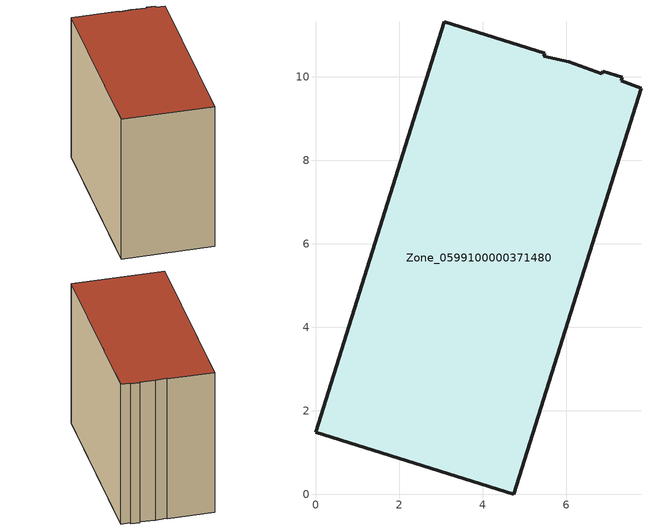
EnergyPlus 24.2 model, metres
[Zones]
Zone_0599100000371480
 floor ground (C_G): 0,1.49 3.08,11.32 5.49,10.56 5.47,10.5 6.06,10.36 6.85,10.07 6.88,10.13 7.34,9.99 7.33,9.9 7.79,9.73 4.75,0 z0
 wall outside (C_F): 3.08,11.32 0,1.49 4.75,0 7.79,9.73 7.33,9.9 7.34,9.99 6.88,10.13 6.85,10.07 6.06,10.36 5.47,10.5 5.49,10.56 3.08,11.32 z0:8.48
 roof outside (C_R): 6.85,10.07 6.06,10.36 5.47,10.5 5.49,10.56 3.08,11.32 0,1.49 4.75,0 7.79,9.73 7.33,9.9 7.34,9.99 6.88,10.13 z8.48
[BUILDING]
Pand.0599100000371480: North Axis=0; Terrain=City; Loads Convergence Tolerance Value=0.04; Temperature Convergence Tolerance Value=0.4; Solar Distribution=FullExterior; Maximum Number of Warmup Days=25; Minimum Number of Warmup Days=1
[Site:Location]
Rotterdam.The.Hague.AP_ZH_NLD Design_Conditions: Latitude=51.96; Longitude=4.45; Time Zone=1; Elevation=-4.5
[SITE:GROUNDTEMPERATURE:BUILDINGSURFACE]
18, 18, 18, 18, 18, 18, 18, 18, 18, 18, 18, 18
[MATERIAL] Thermal Absorptance=0.9; Solar Absorptance=0.7; Visible Absorptance=0.7
Name | Roughness | Thickness | Conductivity | Density | Specific Heat
G.TI.1992-2005 | MediumSmooth | 0.15 | 0.06 | 540 | 1210
F.TI.1992-2005 | Rough | 0.3 | 0.12 | 1920 | 840
R.TI.1992-2005 | MediumRough | 0.2 | 0.08 | 1500 | 1000
[CONSTRUCTION]
C_G: G.TI.1992-2005
C_F: F.TI.1992-2005
C_R: R.TI.1992-2005
[ZONE]
Zone_0599100000371480: Type=1; Multiplier=1; Ceiling Height=Autocalculate; Volume=Autocalculate; Floor Area=autocalculate; Part of Total Floor Area=Yes
[ZONEINFILTRATION:DESIGNFLOWRATE]
Infil_Zone_0599100000371480: Zone or ZoneList or Space or SpaceList=Zone_0599100000371480; Schedule=AlwaysOn; Design Flow Rate Calculation Method=Flow/Area; Flow Rate per Floor Area=0.0015; Constant Term Coefficient=1; Temperature Term Coefficient=0; Velocity Term Coefficient=0; Velocity Squared Term Coefficient=0
[HVACTEMPLATE:ZONE:IDEALLOADSAIRSYSTEM]
Zone_0599100000371480: Maximum Heating Supply Air Temperature=50; Minimum Cooling Supply Air Temperature=13; Maximum Heating Supply Air Humidity Ratio=0.0156; Minimum Cooling Supply Air Humidity Ratio=0.0077; Heating Limit=NoLimit; Cooling Limit=NoLimit; Dehumidification Control Type=ConstantSensibleHeatRatio; Cooling Sensible Heat Ratio=0.7; Dehumidification Setpoint=60; Humidification Control Type=None; Humidification Setpoint=30; Outdoor Air Method=None; Outdoor Air Flow Rate per Person=0.00944; Outdoor Air Flow Rate per Zone Floor Area=0; Outdoor Air Flow Rate per Zone=0; Demand Controlled Ventilation Type=None; Outdoor Air Economizer Type=NoEconomizer; Heat Recovery Type=None; Sensible Heat Recovery Effectiveness=0.7; Latent Heat Recovery Effectiveness=0.65
[ZONECONTROL:THERMOSTAT]
ThermostatControl_Zone_0599100000371480: Zone or ZoneList=Zone_0599100000371480; Control Type Schedule=DualSetpointControlType; Control 1=Thermostat_Zone_0599100000371480; Temperature Difference Between Cutout And Setpoint=0
[THERMOSTATSETPOINT:DUALSETPOINT]
Thermostat_Zone_0599100000371480: Heating Setpoint Temperature Schedule=HeatingSetpoint_Zone_0599100000371480; Cooling Setpoint Temperature Schedule=CoolingSetpoint_Zone_0599100000371480
[SCHEDULE:COMPACT]
HeatingSetpoint_Zone_0599100000371480: Through: 12/31, For: AllDays, Until: 24:00, 21
CoolingSetpoint_Zone_0599100000371480: Through: 12/31, For: AllDays, Until: 24:00, 24
DualSetpointControlType: Through: 12/31, For: AllDays, Until: 24:00, 4
AlwaysOn: Through: 12/31, For: AllDays, Until: 24:00, 1
